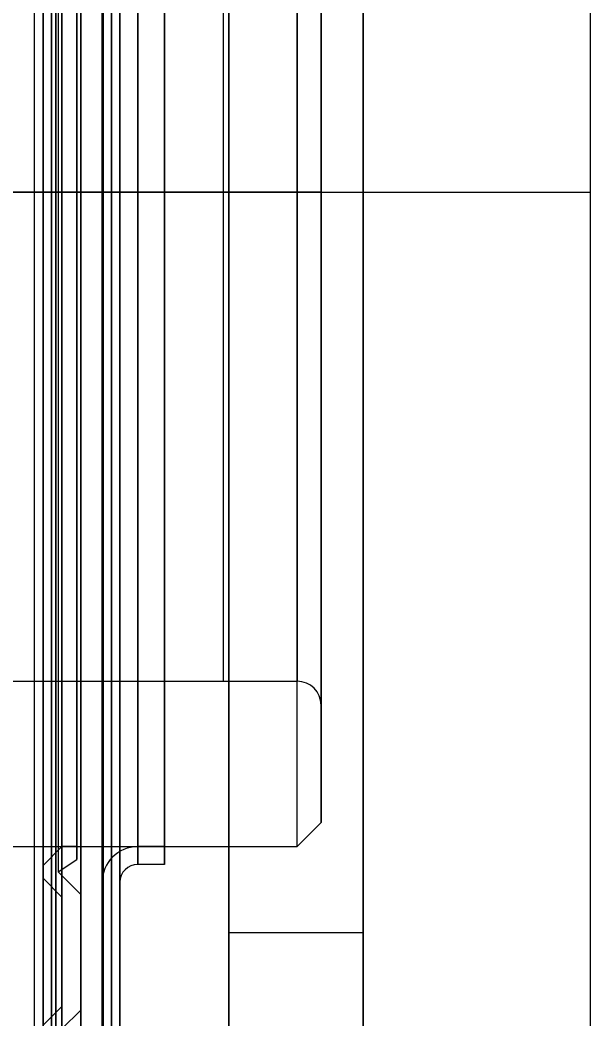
# Model space of a CAD drawing. Header units: millimetres. Extents: x 150937 to 394412, y 327166 to 584759.
# Drawn here: x 236485.37 to 236505.77, y 405536.58 to 405572.33 of the extents above; entities that cross this region are included whole.
import ezdxf

# ---------------------------------------------------------------- set-up
doc = ezdxf.new("R2010")
doc.units = ezdxf.units.MM
doc.layers.add('MAIN-1', color=7, linetype='Continuous')

# ---------------------------------------------------------------- blocks, each defined once
blk = doc.blocks.new('C-1 UP RIGHT')
for p, q in [((120.122, 0), (120.122, -321.6)), ((107.002, -134.5), (107.002, -169.5)), ((-501.682, -152), (120.122, -152)), ((67.602, -169.496), (107.002, -169.496))]:
    blk.add_line(p, q)
at = {"layer": 'MAIN-1'}
for p, q in [((112.002, -198), (112.002, -106)), ((112.002, -106), (112.002, -198)), ((103.002, -152), (103.002, -113.12)), ((103.002, -113.12), (103.002, -152)), ((107.202, -152), (107.202, -113.12)), ((102.702, -152), (102.702, -117.331)), ((102.702, -117.331), (102.702, -152)), ((103.002, -152), (103.002, -117.631)), ((103.002, -117.631), (103.002, -152)), ((103.002, -152), (103.002, -119.15)), ((100.552, -184.25), (100.552, -119.75)), ((100.552, -119.75), (100.552, -152)), ((100.852, -119.45), (100.852, -152)), ((100.852, -152), (100.852, -119.45)), ((101.009, -152), (101.009, -119.45)), ((101.009, -119.45), (101.009, -152)), ((101.9, -152), (101.9, -119.45)), ((101.9, -119.45), (101.9, -152)), ((102.702, -152), (102.702, -119.45)), ((100.552, -184.094), (100.552, -119.907)), ((100.552, -119.907), (100.552, -184.094)), ((101.226, -152), (101.226, -119.907)), ((101.226, -119.907), (101.226, -152)), ((101.9, -119.907), (101.9, -152)), ((102.664, -152), (102.664, -120.101)), ((102.664, -120.101), (102.664, -152)), ((103.302, -152), (103.302, -120.101)), ((103.302, -120.101), (103.302, -152)), ((103.002, -120.557), (103.002, -183.443)), ((103.002, -183.443), (103.002, -120.557)), ((100.552, -152), (100.552, -121.1)), ((100.252, -152), (100.252, -121.4)), ((100.552, -122.189), (100.552, -152)), ((101.226, -122.054), (101.226, -152)), ((101.226, -152), (101.226, -122.863)), ((101.226, -122.863), (101.226, -152)), ((101.9, -152), (101.9, -122.728)), ((101.9, -122.728), (101.9, -152)), ((107.202, -125.5), (107.202, -178.5)), ((107.202, -178.5), (107.202, -125.5)), ((112.002, -125.5), (112.002, -178.5)), ((112.002, -178.5), (112.002, -125.5)), ((101.226, -126.776), (101.226, -152)), ((101.9, -126.87), (101.9, -152)), ((100.552, -152), (100.552, -127.45)), ((100.552, -127.45), (100.552, -152)), ((102.664, -176.696), (102.664, -127.304)), ((102.664, -127.304), (102.664, -176.696)), ((103.302, -127.304), (103.302, -176.696)), ((103.302, -152), (103.302, -127.304)), ((100.552, -127.906), (100.552, -152)), ((101.091, -127.678), (101.091, -152)), ((103.94, -152), (103.94, -127.942)), ((103.94, -127.942), (103.94, -152)), ((104.902, -152), (104.902, -127.942)), ((104.902, -127.942), (104.902, -152)), ((101.765, -152), (101.765, -128.124)), ((101.765, -128.124), (101.765, -152)), ((101.226, -128.58), (101.226, -152)), ((101.765, -128.58), (101.765, -152)), ((103.94, -152), (103.94, -128.58)), ((103.94, -128.58), (103.94, -152)), ((104.902, -128.58), (104.902, -152)), ((109.644, -152), (109.644, -128.58)), ((110.502, -152), (110.502, -129.438)), ((110.502, -129.438), (110.502, -152)), ((110.502, -170.358), (110.502, -133.642)), ((110.502, -133.642), (110.502, -170.358)), ((109.644, -152), (109.644, -134.5)), ((109.644, -134.5), (109.644, -152)), ((68.46, -152), (109.644, -152)), ((109.644, -152), (78.102, -152)), ((100.252, -152), (97.006, -152)), ((97.006, -152), (100.252, -152)), ((109.644, -152), (97.448, -152)), ((97.448, -152), (109.644, -152)), ((100.552, -152), (100.252, -152)), ((100.252, -152), (100.552, -152)), ((100.252, -182.6), (100.252, -152)), ((100.552, -182.9), (100.552, -152)), ((100.552, -152), (100.552, -184.25)), ((100.552, -152), (101.226, -152)), ((100.552, -152), (100.552, -181.811)), ((101.226, -152), (100.552, -152)), ((100.552, -152), (101.226, -152)), ((101.226, -152), (100.552, -152)), ((100.552, -152), (101.226, -152)), ((100.552, -152), (100.552, -176.094)), ((101.226, -152), (100.552, -152)), ((100.552, -152), (100.552, -176.55)), ((100.552, -176.55), (100.552, -152)), ((102.702, -152), (100.852, -152)), ((100.852, -152), (102.702, -152)), ((100.852, -184.55), (100.852, -152)), ((100.852, -152), (100.852, -184.55)), ((101.009, -184.55), (101.009, -152)), ((101.009, -152), (101.9, -152)), ((101.9, -152), (101.009, -152)), ((101.009, -152), (101.009, -184.55)), ((101.091, -152), (101.765, -152)), ((101.765, -152), (101.091, -152)), ((101.091, -152), (101.9, -152)), ((101.091, -152), (101.091, -176.322)), ((101.9, -152), (101.091, -152)), ((101.226, -152), (101.226, -181.137)), ((101.226, -181.137), (101.226, -152)), ((101.226, -152), (101.226, -175.42)), ((101.226, -152), (101.765, -152)), ((101.765, -152), (101.226, -152)), ((101.226, -152), (101.9, -152)), ((101.9, -152), (101.226, -152)), ((101.226, -152), (101.9, -152)), ((101.226, -152), (101.226, -184.094)), ((101.226, -184.094), (101.226, -152)), ((101.9, -152), (101.226, -152)), ((101.226, -152), (101.226, -181.946)), ((101.226, -152), (101.226, -177.224)), ((101.765, -152), (101.765, -175.42)), ((101.765, -152), (101.765, -175.877)), ((101.765, -175.877), (101.765, -152)), ((101.9, -152), (101.9, -184.55)), ((101.9, -184.55), (101.9, -152)), ((101.9, -152), (101.9, -177.131)), ((101.9, -152), (101.9, -184.094)), ((101.9, -152), (101.9, -181.272)), ((101.9, -181.272), (101.9, -152)), ((102.664, -152), (102.664, -183.899)), ((102.664, -183.899), (102.664, -152)), ((102.664, -152), (103.302, -152)), ((103.302, -152), (102.664, -152)), ((102.702, -186.669), (102.702, -152)), ((102.702, -152), (102.702, -186.669)), ((103.002, -152), (102.702, -152)), ((102.702, -152), (103.002, -152)), ((103.002, -152), (102.702, -152)), ((102.702, -152), (103.002, -152)), ((102.702, -184.55), (102.702, -152)), ((103.002, -152), (107.202, -152)), ((107.202, -152), (103.002, -152)), ((103.002, -152), (103.002, -190.88)), ((103.002, -190.88), (103.002, -152)), ((103.002, -152), (103.002, -186.369)), ((103.002, -186.369), (103.002, -152)), ((103.002, -184.85), (103.002, -152)), ((103.302, -152), (103.302, -183.899)), ((103.302, -183.899), (103.302, -152)), ((103.302, -176.696), (103.302, -152)), ((103.94, -175.42), (103.94, -152)), ((103.94, -152), (104.902, -152)), ((103.94, -152), (103.94, -175.42)), ((104.902, -152), (103.94, -152)), ((103.94, -152), (104.902, -152)), ((104.902, -152), (103.94, -152)), ((103.94, -152), (103.94, -176.058)), ((103.94, -176.058), (103.94, -152)), ((104.902, -152), (104.902, -175.42)), ((104.902, -152), (104.902, -176.058)), ((104.902, -176.058), (104.902, -152)), ((107.202, -190.88), (107.202, -152)), ((109.644, -169.5), (109.644, -152)), ((109.644, -152), (109.644, -169.5)), ((109.644, -175.42), (109.644, -152)), ((110.502, -152), (109.644, -152)), ((109.644, -152), (110.502, -152)), ((110.502, -152), (110.502, -174.562)), ((110.502, -174.562), (110.502, -152)), ((68.46, -169.5), (109.644, -169.5)), ((109.644, -175.42), (110.502, -174.562)), ((97.448, -175.42), (109.644, -175.42)), ((100.552, -176.094), (101.226, -175.42)), ((101.765, -175.42), (101.226, -175.42)), ((104.902, -175.42), (103.94, -175.42)), ((101.091, -176.322), (101.765, -175.877)), ((104.902, -176.058), (103.94, -176.058)), ((101.226, -177.224), (100.552, -176.55)), ((101.9, -177.131), (101.091, -176.322)), ((112.002, -178.5), (107.202, -178.5)), ((107.202, -178.5), (107.202, -183)), ((112.002, -178.5), (107.202, -178.5)), ((107.202, -183), (107.202, -178.5)), ((112.002, -183), (112.002, -178.5)), ((112.002, -183), (112.002, -178.5)), ((100.552, -181.811), (101.226, -181.137)), ((101.226, -181.946), (101.9, -181.272))]:
    blk.add_line(p, q, dxfattribs=at)
for centre, radius, start, end in [((109.644, -170.358), 0.858, 360, 90), ((103.94, -176.696), 1.276, 90, 180), ((103.94, -176.696), 0.638, 90, 180)]:
    blk.add_arc(centre, radius, start, end, dxfattribs=at)

msp = doc.modelspace()

# ---------------------------------------------------------------- block references
msp.add_blockref('C-1 UP RIGHT', (236385.644, 405718.166))

doc.saveas('drawing.dxf')
